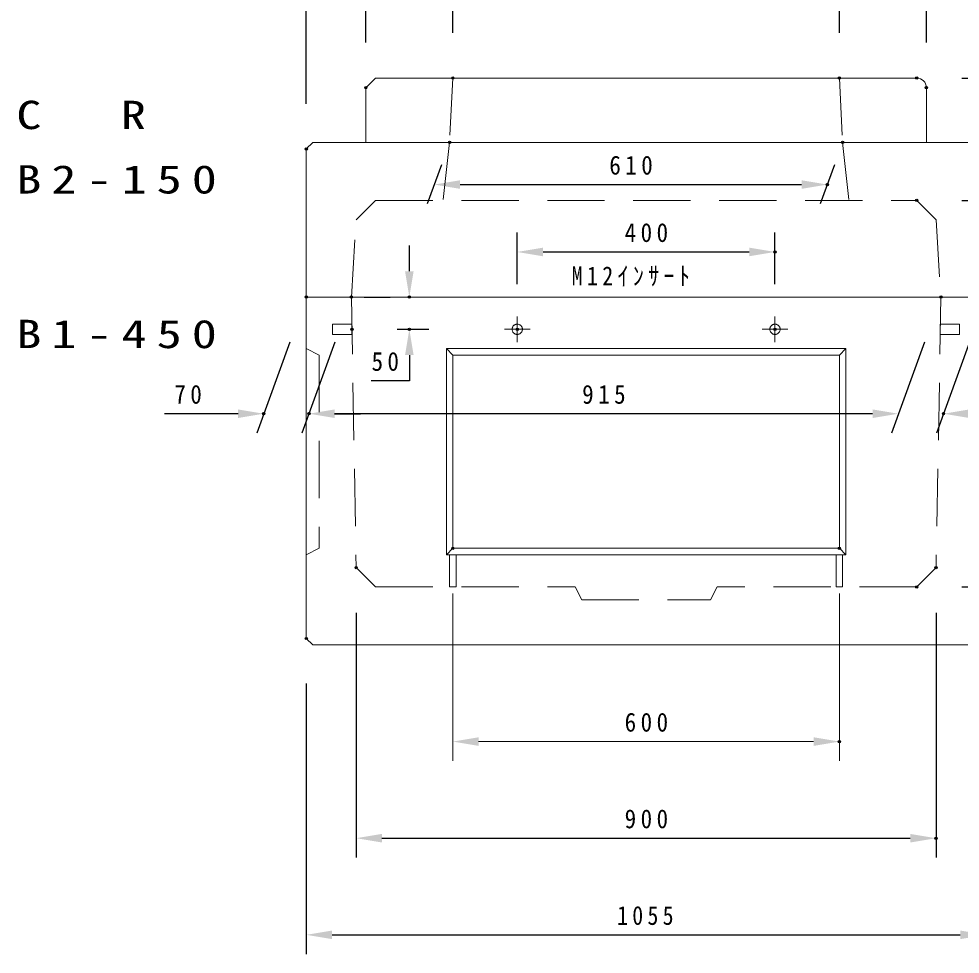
# Model space of a CAD drawing. Units: millimetres, scale not verified. Extents: x -4060 to 4060, y -2828 to 2828.
# Drawn here: x 1849 to 3310, y 421 to 1873 of the extents above; entities that cross this region are included whole.
import ezdxf

# ---------------------------------------------------------------- set-up
doc = ezdxf.new("R2010")
doc.units = ezdxf.units.MM
doc.header["$LTSCALE"] = 7
doc.header["$PDMODE"] = 32
doc.header["$PDSIZE"] = 3.5
doc.linetypes.add('USER1', pattern=[19.05, 12.7, -6.35])
for name, color, linetype, lineweight in [('0-1_DASHED', 7, 'USER1', 18), ('0-3_LATER', 7, 'Continuous', 18), ('0-5_TXT', 7, 'Continuous', 18), ('0-7_LAYER', 7, 'Continuous', 18), ('0-A_NO', 7, 'Continuous', 18), ('0-B_NO2', 7, 'USER1', 18)]:
    doc.layers.add(name, color=color, linetype=linetype, lineweight=lineweight)
doc.layers.add('0-2_DIM', color=7, linetype='Continuous')
doc.layers.add('0-8_Defpoints', color=7, linetype='Continuous')
doc.styles.add('ＭＳ ゴシック', font='')
doc.styles.get('ＭＳ ゴシック').set_extended_font_data('MS Gothic')

# ---------------------------------------------------------------- blocks, each defined once
blk = doc.blocks.new('D36')
at = {"layer": '0-2_DIM'}
for p, q in [((6384.991, 4598.714), (6384.991, 4968.714)), ((7439.991, 4598.714), (7439.991, 4968.714)), ((7399.991, 4938.714), (6424.991, 4938.714))]:
    blk.add_line(p, q, dxfattribs=at)
for points in [[(6424.991, 4945.381), (6424.991, 4932.048), (6384.991, 4938.714)], [(7399.991, 4945.381), (7399.991, 4932.048), (7439.991, 4938.714)]]:
    blk.add_solid(points, dxfattribs=at)
at = {"layer": '0-8_Defpoints'}
for p in [(6384.991, 4938.714), (6384.991, 4528.714), (7439.991, 4528.714)]:
    blk.add_point(p, dxfattribs=at)
at = {"layer": '0-2_DIM', "insert": (6867.391, 4953.714), "char_height": 29.33, "attachment_point": 7, "style": 'ＭＳ ゴシック'}
blk.add_mtext('\\T1.39;\\W0.85;1055', dxfattribs=at)
blk = doc.blocks.new('D37')
at = {"layer": '0-2_DIM'}
for p, q in [((7889.991, 4678.714), (7889.991, 4718.714)), ((7402.491, 4638.714), (7919.991, 4638.714)), ((7499.991, 4538.714), (7919.991, 4538.714)), ((7889.991, 4498.714), (7889.991, 4458.714))]:
    blk.add_line(p, q, dxfattribs=at)
for points in [[(7883.324, 4678.714), (7896.658, 4678.714), (7889.991, 4638.714)], [(7883.324, 4498.714), (7896.658, 4498.714), (7889.991, 4538.714)]]:
    blk.add_solid(points, dxfattribs=at)
at = {"layer": '0-8_Defpoints'}
for p in [(7332.491, 4638.714), (7429.991, 4538.714), (7889.991, 4538.714)]:
    blk.add_point(p, dxfattribs=at)
at = {"layer": '0-2_DIM', "insert": (7874.991, 4555.314), "char_height": 29.33, "attachment_point": 7, "rotation": 90, "style": 'ＭＳ ゴシック'}
blk.add_mtext('\\T1.38;\\W0.9;100', dxfattribs=at)
blk = doc.blocks.new('D39')
at = {"layer": '0-2_DIM'}
for p, q in [((7739.991, 4578.714), (7739.991, 4618.714)), ((7499.991, 4538.714), (7769.991, 4538.714)), ((7402.491, 4448.714), (7769.991, 4448.714)), ((7739.991, 4408.714), (7739.991, 4368.714))]:
    blk.add_line(p, q, dxfattribs=at)
for points in [[(7733.324, 4578.714), (7746.658, 4578.714), (7739.991, 4538.714)], [(7733.324, 4408.714), (7746.658, 4408.714), (7739.991, 4448.714)]]:
    blk.add_solid(points, dxfattribs=at)
at = {"layer": '0-8_Defpoints'}
for p in [(7429.991, 4538.714), (7332.491, 4448.714), (7739.991, 4448.714)]:
    blk.add_point(p, dxfattribs=at)
at = {"layer": '0-2_DIM', "insert": (7724.991, 4472.014), "char_height": 29.33, "attachment_point": 7, "rotation": 90, "style": 'ＭＳ ゴシック'}
blk.add_mtext('\\T1.37;\\W0.9;90', dxfattribs=at)
blk = doc.blocks.new('D40')
at = {"layer": '0-2_DIM'}
for p, q in [((7402.491, 4448.714), (7769.991, 4448.714)), ((7739.991, 4408.714), (7739.991, 4338.714)), ((7509.991, 4298.714), (7769.991, 4298.714))]:
    blk.add_line(p, q, dxfattribs=at)
for points in [[(7733.324, 4408.714), (7746.658, 4408.714), (7739.991, 4448.714)], [(7733.324, 4338.714), (7746.658, 4338.714), (7739.991, 4298.714)]]:
    blk.add_solid(points, dxfattribs=at)
at = {"layer": '0-8_Defpoints'}
for p in [(7332.491, 4448.714), (7439.991, 4298.714), (7739.991, 4298.714)]:
    blk.add_point(p, dxfattribs=at)
at = {"layer": '0-2_DIM', "insert": (7724.991, 4340.314), "char_height": 29.33, "attachment_point": 7, "rotation": 90, "style": 'ＭＳ ゴシック'}
blk.add_mtext('\\T1.38;\\W0.9;150', dxfattribs=at)
blk = doc.blocks.new('D41')
at = {"layer": '0-2_DIM'}
for p, q in [((6477.491, 4693.714), (6477.491, 4818.714)), ((6612.491, 4708.714), (6612.491, 4818.714)), ((6572.491, 4788.714), (6517.491, 4788.714))]:
    blk.add_line(p, q, dxfattribs=at)
for points in [[(6517.491, 4795.381), (6517.491, 4782.048), (6477.491, 4788.714)], [(6572.491, 4795.381), (6572.491, 4782.048), (6612.491, 4788.714)]]:
    blk.add_solid(points, dxfattribs=at)
at = {"layer": '0-8_Defpoints'}
for p in [(6477.491, 4788.714), (6612.491, 4638.714), (6477.491, 4623.714)]:
    blk.add_point(p, dxfattribs=at)
at = {"layer": '0-2_DIM', "insert": (6511.591, 4803.714), "char_height": 29.33, "attachment_point": 7, "style": 'ＭＳ ゴシック'}
blk.add_mtext('\\T1.38;\\W0.9;135', dxfattribs=at)
blk = doc.blocks.new('D42')
at = {"layer": '0-2_DIM'}
for p, q in [((6612.491, 4708.714), (6612.491, 4818.714)), ((7212.491, 4708.714), (7212.491, 4818.714)), ((6652.491, 4788.714), (7172.491, 4788.714))]:
    blk.add_line(p, q, dxfattribs=at)
for points in [[(6652.491, 4795.381), (6652.491, 4782.048), (6612.491, 4788.714)], [(7172.491, 4795.381), (7172.491, 4782.048), (7212.491, 4788.714)]]:
    blk.add_solid(points, dxfattribs=at)
at = {"layer": '0-8_Defpoints'}
for p in [(7212.491, 4788.714), (6612.491, 4638.714), (7212.491, 4638.714)]:
    blk.add_point(p, dxfattribs=at)
at = {"layer": '0-2_DIM', "insert": (6890.846, 4803.714), "char_height": 29.33, "attachment_point": 7, "style": 'ＭＳ ゴシック'}
blk.add_mtext('\\T1.38;\\W0.9;600', dxfattribs=at)
blk = doc.blocks.new('D43')
at = {"layer": '0-2_DIM'}
for p, q in [((6594.752, 4503.714), (6572.785, 4443.359)), ((7204.752, 4503.714), (7182.785, 4443.359)), ((6623.704, 4473.359), (7153.704, 4473.359))]:
    blk.add_line(p, q, dxfattribs=at)
for points in [[(6623.704, 4480.025), (6623.704, 4466.692), (6583.704, 4473.359)], [(7153.704, 4480.025), (7153.704, 4466.692), (7193.704, 4473.359)]]:
    blk.add_solid(points, dxfattribs=at)
at = {"layer": '0-8_Defpoints'}
for p in [(6607.491, 4538.714), (7217.491, 4538.714), (7193.704, 4473.359)]:
    blk.add_point(p, dxfattribs=at)
at = {"layer": '0-2_DIM', "insert": (6855.304, 4488.359), "char_height": 29.33, "attachment_point": 7, "style": 'ＭＳ ゴシック'}
blk.add_mtext('\\T1.38;\\W0.9;610', dxfattribs=at)
blk = doc.blocks.new('D44')
at = {"layer": '0-2_DIM'}
for p, q in [((7212.491, 4708.714), (7212.491, 4818.714)), ((7347.491, 4693.714), (7347.491, 4818.714)), ((7252.491, 4788.714), (7307.491, 4788.714))]:
    blk.add_line(p, q, dxfattribs=at)
for points in [[(7252.491, 4795.381), (7252.491, 4782.048), (7212.491, 4788.714)], [(7307.491, 4795.381), (7307.491, 4782.048), (7347.491, 4788.714)]]:
    blk.add_solid(points, dxfattribs=at)
at = {"layer": '0-8_Defpoints'}
for p in [(7347.491, 4788.714), (7212.491, 4638.714), (7347.491, 4623.714)]:
    blk.add_point(p, dxfattribs=at)
at = {"layer": '0-2_DIM', "insert": (7246.591, 4803.714), "char_height": 29.33, "attachment_point": 7, "style": 'ＭＳ ゴシック'}
blk.add_mtext('\\T1.38;\\W0.9;135', dxfattribs=at)
blk = doc.blocks.new('D45')
at = {"layer": '0-2_DIM'}
for p, q in [((6544.991, 4338.714), (6544.991, 4378.714)), ((6474.991, 4298.714), (6514.991, 4298.714)), ((6525.884, 4248.714), (6574.991, 4248.714))]:
    blk.add_line(p, q, dxfattribs=at)
blk.add_lwpolyline([(6544.991, 4208.714), (6544.991, 4168.714), (6485.96, 4168.714)], dxfattribs=at)
for points in [[(6538.324, 4338.714), (6551.658, 4338.714), (6544.991, 4298.714)], [(6538.324, 4208.714), (6551.658, 4208.714), (6544.991, 4248.714)]]:
    blk.add_solid(points, dxfattribs=at)
at = {"layer": '0-8_Defpoints'}
for p in [(6544.991, 4298.714), (6455.884, 4248.714), (6544.991, 4248.714)]:
    blk.add_point(p, dxfattribs=at)
at = {"layer": '0-2_DIM', "insert": (6486.275, 4183.714), "char_height": 29.33, "attachment_point": 7, "style": 'ＭＳ ゴシック'}
blk.add_mtext('\\T1.37;\\W0.9;50', dxfattribs=at)
blk = doc.blocks.new('D46')
at = {"layer": '0-2_DIM'}
for p, q in [((6712.491, 4318.714), (6712.491, 4398.714)), ((7112.491, 4318.714), (7112.491, 4398.714)), ((6752.491, 4368.714), (7072.491, 4368.714))]:
    blk.add_line(p, q, dxfattribs=at)
for points in [[(6752.491, 4375.381), (6752.491, 4362.048), (6712.491, 4368.714)], [(7072.491, 4375.381), (7072.491, 4362.048), (7112.491, 4368.714)]]:
    blk.add_solid(points, dxfattribs=at)
at = {"layer": '0-8_Defpoints'}
for p in [(7112.491, 4368.714), (6712.491, 4248.714), (7112.491, 4248.714)]:
    blk.add_point(p, dxfattribs=at)
at = {"layer": '0-2_DIM', "insert": (6879.091, 4383.714), "char_height": 29.33, "attachment_point": 7, "style": 'ＭＳ ゴシック'}
blk.add_mtext('\\T1.38;\\W0.9;400', dxfattribs=at)
blk = doc.blocks.new('D47')
at = {"layer": '0-2_DIM'}
for p, q in [((6359.513, 4228.714), (6308.161, 4087.625)), ((6429.513, 4228.714), (6378.161, 4087.625)), ((6279.08, 4117.625), (6165.048, 4117.625)), ((6429.08, 4117.625), (6469.08, 4117.625))]:
    blk.add_line(p, q, dxfattribs=at)
for points in [[(6279.08, 4124.291), (6279.08, 4110.958), (6319.08, 4117.625)], [(6429.08, 4124.291), (6429.08, 4110.958), (6389.08, 4117.625)]]:
    blk.add_solid(points, dxfattribs=at)
at = {"layer": '0-8_Defpoints'}
for p in [(6384.991, 4298.714), (6454.991, 4298.714), (6319.08, 4117.625)]:
    blk.add_point(p, dxfattribs=at)
at = {"layer": '0-2_DIM', "insert": (6180.364, 4132.625), "char_height": 29.33, "attachment_point": 7, "style": 'ＭＳ ゴシック'}
blk.add_mtext('\\T1.37;\\W0.9;70', dxfattribs=at)
blk = doc.blocks.new('D48')
at = {"layer": '0-2_DIM'}
for p, q in [((6429.513, 4228.714), (6378.161, 4087.625)), ((7344.513, 4228.714), (7293.161, 4087.625)), ((7264.08, 4117.625), (6429.08, 4117.625))]:
    blk.add_line(p, q, dxfattribs=at)
for points in [[(6429.08, 4124.291), (6429.08, 4110.958), (6389.08, 4117.625)], [(7264.08, 4124.291), (7264.08, 4110.958), (7304.08, 4117.625)]]:
    blk.add_solid(points, dxfattribs=at)
at = {"layer": '0-8_Defpoints'}
for p in [(6454.991, 4298.714), (7369.991, 4298.714), (6389.08, 4117.625)]:
    blk.add_point(p, dxfattribs=at)
at = {"layer": '0-2_DIM', "insert": (6813.18, 4132.625), "char_height": 29.33, "attachment_point": 7, "style": 'ＭＳ ゴシック'}
blk.add_mtext('\\T1.38;\\W0.9;915', dxfattribs=at)
blk = doc.blocks.new('D49')
at = {"layer": '0-2_DIM'}
for p, q in [((7344.513, 4228.714), (7293.161, 4087.625)), ((7414.513, 4228.714), (7363.161, 4087.625)), ((7264.08, 4117.625), (7224.08, 4117.625)), ((7414.08, 4117.625), (7528.111, 4117.625))]:
    blk.add_line(p, q, dxfattribs=at)
for points in [[(7264.08, 4124.291), (7264.08, 4110.958), (7304.08, 4117.625)], [(7414.08, 4124.291), (7414.08, 4110.958), (7374.08, 4117.625)]]:
    blk.add_solid(points, dxfattribs=at)
at = {"layer": '0-8_Defpoints'}
for p in [(7369.991, 4298.714), (7439.991, 4298.714), (7374.08, 4117.625)]:
    blk.add_point(p, dxfattribs=at)
at = {"layer": '0-2_DIM', "insert": (7469.396, 4132.625), "char_height": 29.33, "attachment_point": 7, "style": 'ＭＳ ゴシック'}
blk.add_mtext('\\T1.37;\\W0.9;70', dxfattribs=at)
blk = doc.blocks.new('D50')
at = {"layer": '0-2_DIM'}
for p, q in [((6384.991, 3698.714), (6384.991, 3278.714)), ((7439.991, 3698.714), (7439.991, 3278.714)), ((6424.991, 3308.714), (7399.991, 3308.714))]:
    blk.add_line(p, q, dxfattribs=at)
for points in [[(6424.991, 3315.381), (6424.991, 3302.048), (6384.991, 3308.714)], [(7399.991, 3315.381), (7399.991, 3302.048), (7439.991, 3308.714)]]:
    blk.add_solid(points, dxfattribs=at)
at = {"layer": '0-8_Defpoints'}
for p in [(6384.991, 3768.714), (7439.991, 3768.714), (7439.991, 3308.714)]:
    blk.add_point(p, dxfattribs=at)
at = {"layer": '0-2_DIM', "insert": (6867.391, 3323.714), "char_height": 29.33, "attachment_point": 7, "style": 'ＭＳ ゴシック'}
blk.add_mtext('\\T1.39;\\W0.85;1055', dxfattribs=at)
blk = doc.blocks.new('D51')
at = {"layer": '0-2_DIM'}
for p, q in [((6462.491, 3808.714), (6462.491, 3428.714)), ((7362.491, 3808.714), (7362.491, 3428.714)), ((6502.491, 3458.714), (7322.491, 3458.714))]:
    blk.add_line(p, q, dxfattribs=at)
for points in [[(6502.491, 3465.381), (6502.491, 3452.048), (6462.491, 3458.714)], [(7322.491, 3465.381), (7322.491, 3452.048), (7362.491, 3458.714)]]:
    blk.add_solid(points, dxfattribs=at)
at = {"layer": '0-8_Defpoints'}
for p in [(6462.491, 3878.714), (7362.491, 3878.714), (7362.491, 3458.714)]:
    blk.add_point(p, dxfattribs=at)
at = {"layer": '0-2_DIM', "insert": (6879.091, 3473.714), "char_height": 29.33, "attachment_point": 7, "style": 'ＭＳ ゴシック'}
blk.add_mtext('\\T1.38;\\W0.9;900', dxfattribs=at)
blk = doc.blocks.new('D52')
at = {"layer": '0-8_Defpoints'}
for p in [(6612.491, 3908.714), (7212.491, 3908.714), (7212.491, 3608.714)]:
    blk.add_point(p, dxfattribs=at)
at = {"layer": '0-A_NO'}
for p, q in [((6612.491, 3838.714), (6612.491, 3578.714)), ((7212.491, 3838.714), (7212.491, 3578.714)), ((6652.491, 3608.714), (7172.491, 3608.714))]:
    blk.add_line(p, q, dxfattribs=at)
for points in [[(6652.491, 3615.381), (6652.491, 3602.048), (6612.491, 3608.714)], [(7172.491, 3615.381), (7172.491, 3602.048), (7212.491, 3608.714)]]:
    blk.add_solid(points, dxfattribs=at)
at = {"layer": '0-A_NO', "insert": (6879.091, 3623.714), "char_height": 29.33, "attachment_point": 7, "style": 'ＭＳ ゴシック'}
blk.add_mtext('\\T1.38;\\W0.9;600', dxfattribs=at)
blk = doc.blocks.new('D54')
at = {"layer": '0-2_DIM'}
for p, q in [((7739.991, 3888.714), (7739.991, 3928.714)), ((7402.491, 3848.714), (7769.991, 3848.714)), ((7499.991, 3758.714), (7769.991, 3758.714)), ((7739.991, 3718.714), (7739.991, 3678.714))]:
    blk.add_line(p, q, dxfattribs=at)
for points in [[(7733.324, 3888.714), (7746.658, 3888.714), (7739.991, 3848.714)], [(7733.324, 3718.714), (7746.658, 3718.714), (7739.991, 3758.714)]]:
    blk.add_solid(points, dxfattribs=at)
at = {"layer": '0-8_Defpoints'}
for p in [(7332.491, 3848.714), (7429.991, 3758.714), (7739.991, 3758.714)]:
    blk.add_point(p, dxfattribs=at)
at = {"layer": '0-2_DIM', "insert": (7724.991, 3782.014), "char_height": 29.33, "attachment_point": 7, "rotation": 90, "style": 'ＭＳ ゴシック'}
blk.add_mtext('\\T1.37;\\W0.9;90', dxfattribs=at)
blk = doc.blocks.new('D55')
at = {"layer": '0-2_DIM'}
for p, q in [((7509.991, 4298.714), (7769.991, 4298.714)), ((7739.991, 3888.714), (7739.991, 4258.714)), ((7402.491, 3848.714), (7769.991, 3848.714))]:
    blk.add_line(p, q, dxfattribs=at)
for points in [[(7733.324, 4258.714), (7746.658, 4258.714), (7739.991, 4298.714)], [(7733.324, 3888.714), (7746.658, 3888.714), (7739.991, 3848.714)]]:
    blk.add_solid(points, dxfattribs=at)
at = {"layer": '0-8_Defpoints'}
for p in [(7439.991, 4298.714), (7739.991, 4298.714), (7332.491, 3848.714)]:
    blk.add_point(p, dxfattribs=at)
at = {"layer": '0-2_DIM', "insert": (7724.991, 4040.314), "char_height": 29.33, "attachment_point": 7, "rotation": 90, "style": 'ＭＳ ゴシック'}
blk.add_mtext('\\T1.38;\\W0.9;450', dxfattribs=at)

msp = doc.modelspace()

# ---------------------------------------------------------------- linework, layer by layer
at = {"layer": '0-1_DASHED'}
for p, q in [((2522.491, 1781.214), (2517.491, 1681.214)), ((3122.491, 1781.214), (3127.491, 1681.214)), ((2517.491, 1681.214), (2507.491, 1591.214)), ((3127.491, 1681.214), (3137.491, 1591.214)), ((2372.491, 1561.214), (2402.491, 1591.214)), ((2402.491, 1591.214), (3242.491, 1591.214)), ((3242.491, 1591.214), (3272.491, 1561.214)), ((2364.991, 1441.214), (2372.491, 1561.214)), ((3272.491, 1561.214), (3279.991, 1441.214)), ((2364.991, 1441.214), (2372.491, 1021.214)), ((3279.991, 1441.214), (3272.491, 1021.214)), ((2622.491, 1371.214), (2622.491, 1411.214)), ((3022.491, 1371.214), (3022.491, 1411.214)), ((2602.491, 1391.214), (2642.491, 1391.214)), ((3002.491, 1391.214), (3042.491, 1391.214)), ((2372.491, 1021.214), (2402.491, 991.214)), ((2402.491, 991.214), (2712.491, 991.214)), ((2712.491, 991.214), (2722.491, 971.214)), ((2932.491, 991.214), (2922.491, 971.214)), ((2722.491, 971.214), (2922.491, 971.214))]:
    msp.add_line(p, q, dxfattribs=at)
for points in [[(2335.884, 1383.214), (2365.884, 1383.214), (2365.884, 1399.214), (2335.884, 1399.214)], [(3309.098, 1383.214), (3279.098, 1383.214), (3279.098, 1399.214), (3309.098, 1399.214)], [(2527.491, 1041.214), (2517.491, 1041.214), (2517.491, 991.214), (2527.491, 991.214)], [(3117.491, 1041.214), (3127.491, 1041.214), (3127.491, 991.214), (3117.491, 991.214)]]:
    msp.add_lwpolyline(points, close=True, dxfattribs=at)
msp.add_lwpolyline([(3272.491, 1021.214), (3242.491, 991.214), (2932.491, 991.214)], dxfattribs=at)
for centre in [(2622.491, 1391.214), (3022.491, 1391.214)]:
    msp.add_circle(centre, 8, dxfattribs=at)
at = {"layer": '0-3_LATER'}
msp.add_line((2402.491, 1781.214), (3242.491, 1781.214), dxfattribs=at)
msp.add_lwpolyline([(3257.491, 1766.214), (3257.491, 1681.214), (2387.491, 1681.214), (2387.491, 1766.214), (2402.491, 1781.214)], dxfattribs=at)
msp.add_arc((3242.491, 1766.214), 15, 0, 90, dxfattribs=at)
at = {"layer": '0-7_LAYER'}
for points in [[(2294.991, 1441.214), (3349.991, 1441.214), (3349.991, 1671.214), (3339.991, 1681.214), (2304.991, 1681.214), (2294.991, 1671.214)], [(2304.991, 901.214), (3339.991, 901.214), (3349.991, 911.214), (3349.991, 1441.214), (2294.991, 1441.214), (2294.991, 911.214)]]:
    msp.add_lwpolyline(points, close=True, dxfattribs=at)
at = {"layer": '0-A_NO'}
for p, q in [((2522.491, 1351.214), (2512.491, 1361.214)), ((3122.491, 1351.214), (3132.491, 1361.214)), ((2522.491, 1051.214), (2512.491, 1041.214)), ((3122.491, 1051.214), (3132.491, 1041.214))]:
    msp.add_line(p, q, dxfattribs=at)
for points in [[(2512.491, 1361.214), (3132.491, 1361.214), (3132.491, 1041.214), (2512.491, 1041.214)], [(2522.491, 1351.214), (3122.491, 1351.214), (3122.491, 1051.214), (2522.491, 1051.214)]]:
    msp.add_lwpolyline(points, close=True, dxfattribs=at)
at = {"layer": '0-B_NO2'}
for p, q in [((2294.991, 1361.214), (2314.991, 1351.214)), ((2314.991, 1351.214), (2314.991, 1051.214)), ((2314.991, 1051.214), (2294.991, 1041.214))]:
    msp.add_line(p, q, dxfattribs=at)

# ---------------------------------------------------------------- block references
at = {"layer": '0-2_DIM'}
for name in ['D36', 'D41', 'D42', 'D44', 'D37', 'D39', 'D43', 'D40', 'D46', 'D45', 'D47', 'D48', 'D49', 'D55', 'D54', 'D51', 'D50']:
    msp.add_blockref(name, (-4090, -2857.5), dxfattribs=at)
at = {"layer": '0-A_NO'}
msp.add_blockref('D52', (-4090, -2857.5), dxfattribs=at)

# ---------------------------------------------------------------- texts
at = {"layer": '0-5_TXT', "attachment_point": 7, "style": 'ＭＳ ゴシック'}
for s, insert, char_height in [('\\T1.39;\\W1.3;C\\~\\~R', (1844.991, 1701.214), 43.99), ('\\T1.4;\\W1.3;B2-150', (1844.991, 1601.214), 43.99), ('\\T1.4;\\W0.85;M12ｲﾝｻｰﾄ', (2706.922, 1457.968), 29.33), ('\\T1.4;\\W1.3;B1-450', (1844.991, 1361.214), 43.99)]:
    msp.add_mtext(s, dxfattribs=dict(at, insert=insert, char_height=char_height))

doc.saveas('drawing.dxf')
